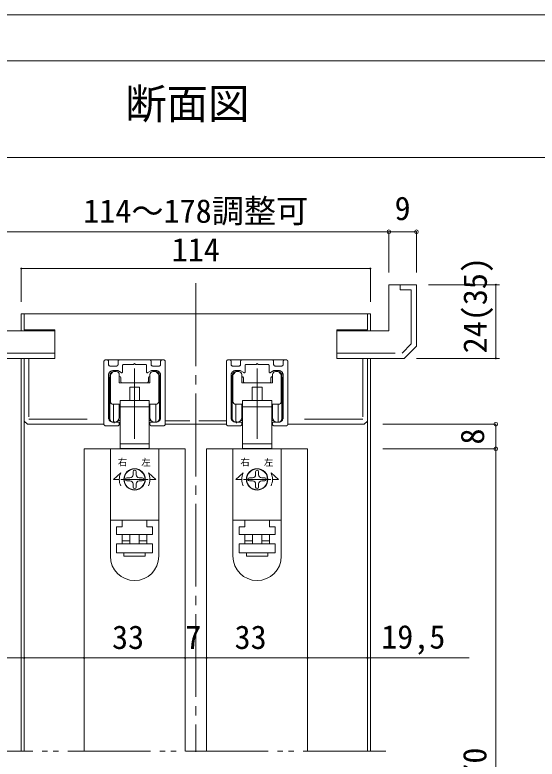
# Model space of a CAD drawing. Units: millimetres on the paper, enlarged 10 times, with parts at other scales. Extents: x -2000 to 2000, y -1385 to 1385.
# Drawn here: x -982 to -414, y 575 to 1385 of the extents above; entities that cross this region are included whole.
import ezdxf
from ezdxf.enums import TextEntityAlignment as Align

# ---------------------------------------------------------------- set-up
doc = ezdxf.new("R2010")
doc.units = ezdxf.units.MM
doc.header["$LTSCALE"] = 10
doc.header["$PDMODE"] = 32
doc.header["$PDSIZE"] = 4
for name, pattern in [('CHAIN2', [12, 9, -1, 1, -1]), ('DASHED3', [4, 3, -1]), ('DOUBLE_CHAIN2', [12.8, 9, -1, 0.6, -0.6, 0.6, -1]), ('USER2', [9.525, 6.35, -3.175]), ('USER3', [31.75, 15.875, -3.175, 3.175, -3.175, 3.175, -3.175]), ('USER4', [50.8, 31.75, -6.35, 6.35, -6.35])]:
    doc.linetypes.add(name, pattern=pattern)
doc.layers.add('1-1_0', color=7, linetype='Continuous', lineweight=20)
doc.layers.add('2-0_18', color=7, linetype='Continuous', lineweight=20)
doc.styles.add('ＭＳ ゴシック', font='')
doc.styles.get('ＭＳ ゴシック').set_extended_font_data('MS Gothic')

msp = doc.modelspace()

# ---------------------------------------------------------------- linework, layer by layer
at = {"layer": '1-1_0'}
for p, q in [((-1950, 1335), (380, 1335)), ((-1950, 1335), (380, 1335)), ((-1950, 1230), (380, 1230)), ((-1950, 1230), (380, 1230))]:
    msp.add_line(p, q, dxfattribs=at)
msp.add_lwpolyline([(2000, -1385), (2000, 1385), (-2000, 1385), (-2000, -1385)], dxfattribs=at)
at = {"layer": '2-0_18', "color": 4, "lineweight": 9}
for p, q in [((-575, 1149.07), (-545, 1149.07)), ((-545, 1104.71), (-545, 1149.07)), ((-595, 1072.71), (-595, 1109.13)), ((-531.67, 1091.38), (-454.42, 1091.38)), ((-458.59, 1011.38), (-458.59, 1091.38)), ((-545, 1011.38), (-454.42, 1011.38)), ((-458.59, 939.71), (-581.67, 939.71)), ((-458.59, 939.71), (-458.59, 913.04)), ((-458.59, 913.04), (-581.67, 913.04)), ((-458.59, 149.22), (-458.59, 913.04)), ((-971.67, 685.45), (-1059.74, 685.45)), ((-906.67, 685.45), (-971.67, 685.45)), ((-906.67, 685.45), (-796.67, 685.45)), ((-796.67, 685.45), (-773.33, 685.45)), ((-773.33, 685.45), (-663.33, 685.45))]:
    msp.add_line(p, q, dxfattribs=at)
at = {"layer": '2-0_18', "color": 4, "linetype": 'CHAIN2', "lineweight": 9}
msp.add_line((-785, 1093.04), (-785, 583.33), dxfattribs=at)
at = {"layer": '2-0_18'}
for p, q in [((-575, 1041.38), (-575, 1091.38)), ((-545, 1091.38), (-575, 1091.38)), ((-545, 1024.71), (-545, 1091.38)), ((-975, 1059.71), (-971.67, 1059.71)), ((-975, 1059.71), (-975, 1041.38)), ((-598.33, 1059.71), (-971.67, 1059.71)), ((-971.67, 1059.71), (-971.67, 1042.38)), ((-971.67, 1059.71), (-971.67, 1042.38)), ((-598.33, 1042.38), (-598.33, 1059.71)), ((-598.33, 1059.71), (-595, 1059.71)), ((-598.33, 1059.71), (-598.33, 1042.38)), ((-595, 1059.71), (-595, 1041.38)), ((-938.33, 1041.38), (-995, 1041.38)), ((-938.33, 1042.38), (-971.67, 1042.38)), ((-938.33, 1042.38), (-938.33, 1011.38)), ((-938.33, 1041.38), (-938.33, 1011.38)), ((-598.33, 1042.38), (-631.67, 1042.38)), ((-631.67, 1042.38), (-631.67, 1011.38)), ((-631.67, 1041.38), (-575, 1041.38)), ((-631.67, 1041.38), (-631.67, 1011.38)), ((-558.33, 1011.38), (-545, 1024.71)), ((-938.33, 1011.38), (-1011.67, 1011.38)), ((-975, 1011.38), (-975, 584.22)), ((-938.33, 1011.38), (-971.67, 1011.38)), ((-971.67, 1011.38), (-971.67, 943.04)), ((-971.67, 1011.38), (-971.67, 584.22)), ((-885, 939.71), (-885, 1008.04)), ((-883.33, 1009.71), (-821.67, 1009.71)), ((-818.33, 1008.04), (-818.33, 939.71)), ((-751.67, 939.71), (-751.67, 1008.04)), ((-750, 1009.71), (-688.33, 1009.71)), ((-685, 1008.04), (-685, 939.71)), ((-598.33, 1011.38), (-631.67, 1011.38)), ((-631.67, 1011.38), (-558.33, 1011.38)), ((-598.33, 943.04), (-598.33, 1011.38)), ((-598.33, 1011.38), (-598.33, 584.22)), ((-595, 1011.38), (-595, 584.22)), ((-545, 1011.38), (-458.59, 1011.38)), ((-875.16, 996.55), (-877.51, 994.2)), ((-873.98, 997.04), (-871.67, 997.04)), ((-831.67, 997.04), (-829.36, 997.04)), ((-828.18, 996.55), (-825.82, 994.2)), ((-741.82, 996.55), (-744.18, 994.2)), ((-740.64, 997.04), (-738.33, 997.04)), ((-698.33, 997.04), (-696.02, 997.04)), ((-694.85, 996.55), (-692.49, 994.2)), ((-879, 990.04), (-879, 945.38)), ((-878, 993.02), (-878, 964.71)), ((-868.33, 984.71), (-868.33, 993.71)), ((-866.67, 990.04), (-866.67, 986.38)), ((-836.67, 990.04), (-836.67, 986.38)), ((-835, 993.71), (-835, 984.71)), ((-825.33, 993.02), (-825.33, 964.71)), ((-824.33, 990.04), (-824.33, 945.38)), ((-745.67, 990.04), (-745.67, 945.38)), ((-744.67, 993.02), (-744.67, 964.71)), ((-735, 984.71), (-735, 993.71)), ((-733.33, 990.04), (-733.33, 986.38)), ((-703.33, 990.04), (-703.33, 986.38)), ((-701.67, 993.71), (-701.67, 984.71)), ((-692, 993.02), (-692, 964.71)), ((-691, 990.04), (-691, 945.38)), ((-835, 984.71), (-868.33, 984.71)), ((-857, 980.04), (-857, 965.38)), ((-846.33, 980.04), (-857, 980.04)), ((-846.33, 965.38), (-846.33, 980.04)), ((-701.67, 984.71), (-735, 984.71)), ((-723.67, 980.04), (-723.67, 965.38)), ((-713, 980.04), (-723.67, 980.04)), ((-713, 965.38), (-713, 980.04)), ((-835.81, 958.71), (-835.81, 965.38)), ((-702.47, 958.71), (-702.47, 965.38)), ((-868.33, 961.38), (-874.67, 961.38)), ((-867.52, 958.71), (-835.81, 958.71)), ((-867.52, 958.71), (-867.52, 918.38)), ((-835.81, 918.38), (-835.81, 958.71)), ((-835, 961.38), (-828.67, 961.38)), ((-735, 961.38), (-741.33, 961.38)), ((-734.19, 958.71), (-702.47, 958.71)), ((-734.19, 958.71), (-734.19, 918.38)), ((-702.47, 918.38), (-702.47, 958.71)), ((-701.67, 961.38), (-695.33, 961.38)), ((-968.33, 939.71), (-971.67, 943.04)), ((-968.33, 939.71), (-885, 939.71)), ((-966.59, 945.19), (-966.67, 945.27)), ((-869.61, 943.71), (-867.52, 943.71)), ((-835.81, 943.71), (-833.72, 943.71)), ((-818.33, 939.71), (-751.67, 939.71)), ((-736.27, 943.71), (-734.19, 943.71)), ((-702.47, 943.71), (-700.39, 943.71)), ((-685, 939.71), (-645, 939.71)), ((-648.33, 939.71), (-601.67, 939.71)), ((-603.41, 945.19), (-603.33, 945.27)), ((-601.67, 939.71), (-598.33, 943.04)), ((-971.67, 934.71), (-971.67, 714.54)), ((-598.33, 934.71), (-598.33, 714.54)), ((-835.81, 913.38), (-835.81, 918.38)), ((-702.47, 913.38), (-702.47, 918.38)), ((-906.67, 913.04), (-906.67, 584.22)), ((-796.67, 913.04), (-906.67, 913.04)), ((-867.52, 913.38), (-835.81, 913.38)), ((-864.97, 913.38), (-864.97, 913.04)), ((-838.31, 913.04), (-838.31, 913.38)), ((-796.67, 913.04), (-796.67, 584.22)), ((-773.33, 913.04), (-773.33, 584.22)), ((-663.33, 913.04), (-773.33, 913.04)), ((-734.19, 913.38), (-702.47, 913.38)), ((-731.64, 913.38), (-731.64, 913.04)), ((-704.97, 913.04), (-704.97, 913.38)), ((-663.33, 913.04), (-663.33, 584.22)), ((-906.67, 838.95), (-906.67, 714.54)), ((-878, 796.04), (-878, 835.38)), ((-825.33, 796.04), (-825.33, 835.38)), ((-744.67, 796.04), (-744.67, 835.38)), ((-692, 796.04), (-692, 835.38)), ((-663.33, 838.95), (-663.33, 714.54)), ((-906.67, 800.27), (-906.67, 714.54)), ((-796.67, 800.27), (-796.67, 714.54)), ((-796.67, 800.27), (-796.67, 714.54)), ((-773.33, 800.27), (-773.33, 714.54)), ((-773.33, 800.27), (-773.33, 714.54)), ((-663.33, 800.27), (-663.33, 714.54))]:
    msp.add_line(p, q, dxfattribs=at)
at = {"layer": '2-0_18', "linetype": 'USER2'}
for p, q in [((-550.56, 1027.01), (-550.56, 1085.82)), ((-560.63, 1016.93), (-550.56, 1027.01)), ((-938.33, 1016.93), (-1009.37, 1016.93)), ((-631.67, 1016.93), (-560.63, 1016.93)), ((-966.67, 1011.3), (-966.67, 945.27)), ((-603.33, 1011.3), (-603.33, 945.27)), ((-966.59, 945.19), (-885.01, 945.35)), ((-603.41, 945.19), (-684.99, 945.35))]:
    msp.add_line(p, q, dxfattribs=at)
at = {"layer": '2-0_18', "color": 6, "linetype": 'USER3', "lineweight": 18}
for p, q in [((-883.33, 1009.71), (-881.67, 1009.71)), ((-880, 1008.04), (-880, 1004.71)), ((-869.67, 1004.71), (-869.67, 1008.04)), ((-833.67, 1008.04), (-833.67, 1004.71)), ((-823.33, 1004.71), (-823.33, 1008.04)), ((-821.67, 1009.71), (-820, 1009.71)), ((-750, 1009.71), (-748.33, 1009.71)), ((-746.67, 1008.04), (-746.67, 1004.71)), ((-736.33, 1004.71), (-736.33, 1008.04)), ((-700.33, 1008.04), (-700.33, 1004.71)), ((-690, 1004.71), (-690, 1008.04)), ((-688.33, 1009.71), (-686.67, 1009.71)), ((-878.33, 1003.04), (-871.33, 1003.04)), ((-864.67, 996.7), (-864.67, 1003.71)), ((-838.67, 1003.71), (-838.67, 996.7)), ((-832, 1003.04), (-825, 1003.04)), ((-745, 1003.04), (-738, 1003.04)), ((-731.33, 996.7), (-731.33, 1003.71)), ((-705.33, 1003.71), (-705.33, 996.7)), ((-698.67, 1003.04), (-691.67, 1003.04)), ((-880, 993.04), (-880, 947.04)), ((-823.33, 947.04), (-823.33, 993.04)), ((-746.67, 993.04), (-746.67, 947.04)), ((-690, 947.04), (-690, 993.04)), ((-875, 942.04), (-869.33, 942.04)), ((-868.33, 941.04), (-868.33, 939.71)), ((-835, 939.71), (-835, 941.04)), ((-834, 942.04), (-828.33, 942.04)), ((-741.67, 942.04), (-736, 942.04)), ((-735, 941.04), (-735, 939.71)), ((-701.67, 939.71), (-701.67, 941.04)), ((-700.67, 942.04), (-695, 942.04)), ((-870, 938.04), (-883.33, 938.04)), ((-820, 938.04), (-833.33, 938.04)), ((-736.67, 938.04), (-750, 938.04)), ((-686.67, 938.04), (-700, 938.04))]:
    msp.add_line(p, q, dxfattribs=at)
at = {"layer": '2-0_18', "color": 3, "linetype": 'USER4', "lineweight": 18}
for p, q in [((-851.67, 1000.44), (-851.67, 923.78)), ((-718.33, 1000.44), (-718.33, 923.78))]:
    msp.add_line(p, q, dxfattribs=at)
at = {"layer": '2-0_18', "lineweight": 18}
for p, q in [((-878.67, 946.04), (-878.67, 992.71)), ((-824.67, 946.04), (-824.67, 992.71)), ((-745.33, 946.04), (-745.33, 992.71)), ((-691.33, 946.04), (-691.33, 992.71)), ((-874.68, 942.04), (-874.66, 961.38)), ((-868.33, 947.04), (-868.33, 961.38)), ((-868.33, 957.71), (-867.52, 957.71)), ((-835, 957.71), (-835.81, 957.71)), ((-835, 947.04), (-835, 961.38)), ((-828.65, 942.04), (-828.67, 961.38)), ((-741.35, 942.04), (-741.33, 961.38)), ((-735, 947.04), (-735, 961.38)), ((-735, 957.71), (-734.19, 957.71)), ((-701.67, 957.71), (-702.47, 957.71)), ((-701.67, 947.04), (-701.67, 961.38)), ((-695.32, 942.04), (-695.33, 961.38)), ((-874.67, 942.04), (-873.33, 942.04)), ((-828.67, 942.04), (-830, 942.04)), ((-741.33, 942.04), (-740, 942.04)), ((-695.33, 942.04), (-696.67, 942.04)), ((-878, 913.04), (-878, 835.38)), ((-825.33, 913.04), (-878, 913.04)), ((-825.33, 913.04), (-825.33, 835.38)), ((-744.67, 913.04), (-744.67, 835.38)), ((-692, 913.04), (-744.67, 913.04)), ((-692, 913.04), (-692, 835.38)), ((-874.76, 879.71), (-866.79, 886.71)), ((-853.33, 888.04), (-853.33, 884.71)), ((-850, 884.71), (-850, 888.04)), ((-828.57, 879.71), (-836.54, 886.71)), ((-741.43, 879.71), (-733.46, 886.71)), ((-720, 888.04), (-720, 884.71)), ((-716.67, 884.71), (-716.67, 888.04)), ((-695.24, 879.71), (-703.21, 886.71)), ((-874.76, 879.71), (-868.33, 879.71)), ((-866.56, 879.71), (-836.78, 879.71)), ((-856.67, 881.38), (-860, 881.38)), ((-860, 878.04), (-856.67, 878.04)), ((-853.33, 874.71), (-853.33, 871.38)), ((-850, 871.38), (-850, 874.71)), ((-843.33, 881.38), (-846.67, 881.38)), ((-846.67, 878.04), (-843.33, 878.04)), ((-828.57, 879.71), (-835, 879.71)), ((-741.43, 879.71), (-735, 879.71)), ((-733.22, 879.71), (-703.44, 879.71)), ((-723.33, 881.38), (-726.67, 881.38)), ((-726.67, 878.04), (-723.33, 878.04)), ((-720, 874.71), (-720, 871.38)), ((-716.67, 871.38), (-716.67, 874.71)), ((-710, 881.38), (-713.33, 881.38)), ((-713.33, 878.04), (-710, 878.04)), ((-695.24, 879.71), (-701.67, 879.71)), ((-825.33, 835.38), (-878, 835.38)), ((-865, 828.04), (-865, 835.38)), ((-838.33, 835.38), (-838.33, 828.04)), ((-692, 835.38), (-744.67, 835.38)), ((-731.67, 828.04), (-731.67, 835.38)), ((-705, 835.38), (-705, 828.04)), ((-865, 828.04), (-871.33, 828.04)), ((-871.33, 828.04), (-871.33, 826.38)), ((-832, 828.04), (-838.33, 828.04)), ((-832, 826.38), (-832, 828.04)), ((-832, 826.38), (-832, 819.71)), ((-731.67, 828.04), (-738, 828.04)), ((-738, 828.04), (-738, 826.38)), ((-698.67, 828.04), (-705, 828.04)), ((-698.67, 826.38), (-698.67, 828.04)), ((-698.67, 826.38), (-698.67, 819.71)), ((-865, 813.04), (-865, 819.71)), ((-856.67, 819.71), (-856.67, 809.71)), ((-846.67, 819.71), (-846.67, 809.71)), ((-838.33, 819.71), (-838.33, 813.04)), ((-731.67, 813.04), (-731.67, 819.71)), ((-723.33, 819.71), (-723.33, 809.71)), ((-713.33, 819.71), (-713.33, 809.71)), ((-705, 819.71), (-705, 813.04)), ((-871.33, 799.71), (-871.33, 809.71)), ((-871.33, 809.71), (-832, 809.71)), ((-865, 813.04), (-856.67, 813.04)), ((-865, 809.71), (-865, 813.04)), ((-738, 799.71), (-738, 809.71)), ((-738, 809.71), (-698.67, 809.71)), ((-731.67, 813.04), (-723.33, 813.04)), ((-731.67, 809.71), (-731.67, 813.04)), ((-863.33, 799.71), (-863.33, 796.38)), ((-730, 799.71), (-730, 796.38))]:
    msp.add_line(p, q, dxfattribs=at)
at = {"layer": '2-0_18', "color": 2, "lineweight": 18}
for p, q in [((-874.01, 942.84), (-874.01, 940.9)), ((-740.68, 942.84), (-740.68, 940.9))]:
    msp.add_line(p, q, dxfattribs=at)
at = {"layer": '2-0_18', "linetype": 'DASHED3'}
msp.add_line((-751.67, 943.45), (-818.33, 943.45), dxfattribs=at)
at = {"layer": '2-0_18', "linetype": 'DOUBLE_CHAIN2'}
msp.add_line((-578.33, 584.22), (-991.67, 584.22), dxfattribs=at)
at = {"layer": '2-0_18', "color": 4, "lineweight": 9}
for points in [[(-995, 1149.07), (-575, 1149.07), (-575, 1104.71)], [(-975, 1072.71), (-975, 1109.13), (-595, 1109.13)], [(-663.33, 685.45), (-598.33, 685.45), (-487.66, 685.45)]]:
    msp.add_lwpolyline(points, dxfattribs=at)
at = {"layer": '2-0_18', "linetype": 'USER2'}
msp.add_lwpolyline([(-550.56, 1085.82), (-562.78, 1085.82), (-562.78, 1091.38)], dxfattribs=at)
at = {"layer": '2-0_18', "color": 6, "linetype": 'USER3', "lineweight": 18}
for points in [[(-868, 1009.71), (-851.67, 1009.71), (-835.33, 1009.71)], [(-863.67, 1004.71), (-852.67, 1004.71), (-851.67, 1005.71), (-850.67, 1004.71), (-839.67, 1004.71)], [(-734.67, 1009.71), (-718.33, 1009.71), (-702, 1009.71)], [(-730.33, 1004.71), (-719.33, 1004.71), (-718.33, 1005.71), (-717.33, 1004.71), (-706.33, 1004.71)], [(-866.17, 995.83), (-870, 998.04), (-875, 998.04)], [(-828.33, 998.04), (-833.33, 998.04), (-837.17, 995.83)], [(-732.83, 995.83), (-736.67, 998.04), (-741.67, 998.04)], [(-695, 998.04), (-700, 998.04), (-703.83, 995.83)]]:
    msp.add_lwpolyline(points, dxfattribs=at)
at = {"layer": '2-0_18'}
for points in [[(-867.52, 958.71), (-867.52, 965.38), (-835.81, 965.38)], [(-734.19, 958.71), (-734.19, 965.38), (-702.47, 965.38)], [(-867.52, 913.38), (-867.52, 918.38), (-835.81, 918.38)], [(-734.19, 913.38), (-734.19, 918.38), (-702.47, 918.38)]]:
    msp.add_lwpolyline(points, dxfattribs=at)
at = {"layer": '2-0_18', "lineweight": 18}
for points in [[(-832, 819.71), (-871.33, 819.71), (-871.33, 826.38)], [(-698.67, 819.71), (-738, 819.71), (-738, 826.38)], [(-832, 809.71), (-832, 799.71), (-871.33, 799.71)], [(-846.67, 813.04), (-838.33, 813.04), (-838.33, 809.71)], [(-698.67, 809.71), (-698.67, 799.71), (-738, 799.71)], [(-713.33, 813.04), (-705, 813.04), (-705, 809.71)], [(-840, 799.71), (-840, 796.38), (-863.33, 796.38)], [(-706.67, 799.71), (-706.67, 796.38), (-730, 796.38)]]:
    msp.add_lwpolyline(points, dxfattribs=at)
for centre, radius in [((-851.67, 879.71), 11.67), ((-851.67, 879.71), 11.33), ((-718.33, 879.71), 11.67), ((-718.33, 879.71), 11.33)]:
    msp.add_circle(centre, radius, dxfattribs=at)
at = {"layer": '2-0_18', "color": 4, "lineweight": 9}
for centre, start, end in [((-975, 1109.13), 0, 180), ((-975, 1109.13), 180, 0), ((-595, 1109.13), 0, 180), ((-595, 1109.13), 180, 0), ((-458.59, 1091.38), 90, 270), ((-458.59, 1091.38), 270, 90), ((-458.59, 1011.38), 90, 270), ((-458.59, 1011.38), 90, 270), ((-458.59, 1011.38), 270, 90), ((-458.59, 1011.38), 270, 90), ((-971.67, 685.45), 0, 180), ((-971.67, 685.45), 180, 0), ((-906.67, 685.45), 0, 180), ((-906.67, 685.45), 0, 180), ((-906.67, 685.45), 180, 0), ((-906.67, 685.45), 180, 0), ((-796.67, 685.45), 0, 180), ((-796.67, 685.45), 0, 180), ((-796.67, 685.45), 180, 0), ((-796.67, 685.45), 180, 0), ((-773.33, 685.45), 0, 180), ((-773.33, 685.45), 0, 180), ((-773.33, 685.45), 180, 0), ((-773.33, 685.45), 180, 0), ((-663.33, 685.45), 0, 180), ((-663.33, 685.45), 0, 180), ((-663.33, 685.45), 180, 0), ((-663.33, 685.45), 180, 0), ((-598.33, 685.45), 0, 180), ((-598.33, 685.45), 180, 0)]:
    msp.add_arc(centre, 0.521, start, end, dxfattribs=at)
at = {"layer": '2-0_18', "color": 6, "linetype": 'USER3', "lineweight": 18}
for centre, radius, start, end in [((-883.33, 1008.04), 1.67, 90, 180), ((-881.67, 1008.04), 1.67, 360, 90), ((-878.33, 1004.71), 1.67, 180, 270), ((-871.33, 1004.71), 1.67, 270, 0), ((-868, 1008.04), 1.67, 90, 180), ((-863.67, 1003.71), 1, 90, 180), ((-839.67, 1003.71), 1, 0, 90), ((-835.33, 1008.04), 1.67, 360, 90), ((-832, 1004.71), 1.67, 180, 270), ((-825, 1004.71), 1.67, 270, 0), ((-821.67, 1008.04), 1.67, 90, 180), ((-820, 1008.04), 1.67, 360, 90), ((-750, 1008.04), 1.67, 90, 180), ((-748.33, 1008.04), 1.67, 360, 90), ((-745, 1004.71), 1.67, 180, 270), ((-738, 1004.71), 1.67, 270, 0), ((-734.67, 1008.04), 1.67, 90, 180), ((-730.33, 1003.71), 1, 90, 180), ((-706.33, 1003.71), 1, 0, 90), ((-702, 1008.04), 1.67, 360, 90), ((-698.67, 1004.71), 1.67, 180, 270), ((-691.67, 1004.71), 1.67, 270, 0), ((-688.33, 1008.04), 1.67, 90, 180), ((-686.67, 1008.04), 1.67, 360, 90), ((-875, 993.04), 5, 90, 180), ((-865.67, 996.7), 1, 240, 0), ((-837.67, 996.7), 1, 180, 300), ((-828.33, 993.04), 5, 0, 90), ((-741.67, 993.04), 5, 90, 180), ((-732.33, 996.7), 1, 240, 0), ((-704.33, 996.7), 1, 180, 300), ((-695, 993.04), 5, 0, 90), ((-883.33, 939.71), 1.67, 180, 270), ((-875, 947.04), 5, 180, 270), ((-870, 939.71), 1.67, 270, 0), ((-869.33, 941.04), 1, 360, 90), ((-834, 941.04), 1, 90, 180), ((-833.33, 939.71), 1.67, 180, 270), ((-828.33, 947.04), 5, 270, 0), ((-820, 939.71), 1.67, 270, 0), ((-750, 939.71), 1.67, 180, 270), ((-741.67, 947.04), 5, 180, 270), ((-736.67, 939.71), 1.67, 270, 0), ((-736, 941.04), 1, 360, 90), ((-700.67, 941.04), 1, 90, 180), ((-700, 939.71), 1.67, 180, 270), ((-695, 947.04), 5, 270, 0), ((-686.67, 939.71), 1.67, 270, 0)]:
    msp.add_arc(centre, radius, start, end, dxfattribs=at)
at = {"layer": '2-0_18', "lineweight": 18}
for centre, radius, start, end in [((-874.67, 992.71), 4, 94.64843, 180), ((-828.67, 992.71), 4, 0, 85.35157), ((-741.33, 992.71), 4, 94.64843, 180), ((-695.33, 992.71), 4, 0, 85.35157), ((-874.67, 946.04), 4, 180, 270), ((-873.33, 947.04), 5, 270, 0), ((-830, 947.04), 5, 180, 270), ((-828.67, 946.04), 4, 270, 0), ((-741.33, 946.04), 4, 180, 270), ((-740, 947.04), 5, 270, 0), ((-696.67, 947.04), 5, 180, 270), ((-695.33, 946.04), 4, 270, 0), ((-851.67, 879.71), 16.67, 155.16542, 204.83459), ((-856.67, 884.71), 3.33, 270, 0), ((-851.67, 888.04), 1.67, 90, 180), ((-851.67, 888.04), 1.67, 0, 90), ((-846.67, 884.71), 3.33, 180, 270), ((-851.67, 879.71), 16.67, 335.16541, 24.83458), ((-718.33, 879.71), 16.67, 155.16542, 204.83459), ((-723.33, 884.71), 3.33, 270, 0), ((-718.33, 888.04), 1.67, 90, 180), ((-718.33, 888.04), 1.67, 0, 90), ((-713.33, 884.71), 3.33, 180, 270), ((-718.33, 879.71), 16.67, 335.16541, 24.83458), ((-860, 879.71), 1.67, 90, 180), ((-860, 879.71), 1.67, 180, 270), ((-856.67, 874.71), 3.33, 0, 90), ((-846.67, 874.71), 3.33, 90, 180), ((-843.33, 879.71), 1.67, 0, 90), ((-843.33, 879.71), 1.67, 270, 0), ((-726.67, 879.71), 1.67, 90, 180), ((-726.67, 879.71), 1.67, 180, 270), ((-723.33, 874.71), 3.33, 0, 90), ((-713.33, 874.71), 3.33, 90, 180), ((-710, 879.71), 1.67, 0, 90), ((-710, 879.71), 1.67, 270, 0), ((-851.67, 871.38), 1.67, 180, 270), ((-851.67, 871.38), 1.67, 270, 0), ((-718.33, 871.38), 1.67, 180, 270), ((-718.33, 871.38), 1.67, 270, 0)]:
    msp.add_arc(centre, radius, start, end, dxfattribs=at)
at = {"layer": '2-0_18'}
for centre, radius, start, end in [((-873.98, 995.38), 1.67, 90, 135), ((-871.67, 993.71), 3.33, 360, 90), ((-831.67, 993.71), 3.33, 90, 180), ((-829.36, 995.38), 1.67, 45, 90), ((-740.64, 995.38), 1.67, 90, 135), ((-738.33, 993.71), 3.33, 360, 90), ((-698.33, 993.71), 3.33, 90, 180), ((-696.02, 995.38), 1.67, 45, 90), ((-877.33, 990.04), 1.67, 143.10953, 180), ((-876.33, 993.02), 1.67, 135, 180), ((-868.33, 990.04), 1.67, 360, 90), ((-835, 990.04), 1.67, 90, 180), ((-827, 993.02), 1.67, 0, 45), ((-826, 990.04), 1.67, 0, 36.78801), ((-744, 990.04), 1.67, 143.10953, 180), ((-743, 993.02), 1.67, 135, 180), ((-735, 990.04), 1.67, 360, 90), ((-701.67, 990.04), 1.67, 90, 180), ((-693.67, 993.02), 1.67, 0, 45), ((-692.67, 990.04), 1.67, 0, 36.78801), ((-865, 986.38), 1.67, 180, 270), ((-838.33, 986.38), 1.67, 270, 0), ((-731.67, 986.38), 1.67, 180, 270), ((-705, 986.38), 1.67, 270, 0), ((-874.67, 964.71), 3.33, 180, 270), ((-828.67, 964.71), 3.33, 270, 360), ((-741.33, 964.71), 3.33, 180, 270), ((-695.33, 964.71), 3.33, 270, 360), ((-868.33, 958.04), 3.33, 75.95044, 90), ((-835, 958.04), 3.33, 90, 104.0179), ((-735, 958.04), 3.33, 75.95044, 90), ((-701.67, 958.04), 3.33, 90, 104.0179), ((-877.33, 945.38), 1.67, 180, 245.90184), ((-826, 945.38), 1.67, 294.19339, 360), ((-744, 945.38), 1.67, 180, 245.90184), ((-692.67, 945.38), 1.67, 294.19339, 360), ((-851.67, 796.04), 26.33, 180, 0), ((-718.33, 796.04), 26.33, 180, 0)]:
    msp.add_arc(centre, radius, start, end, dxfattribs=at)
at = {"layer": '2-0_18', "color": 4}
for p in [(-575, 1149.07), (-545, 1149.07), (-458.59, 939.71), (-458.59, 913.04)]:
    msp.add_point(p, dxfattribs=at)

# ---------------------------------------------------------------- texts
at = {"layer": '1-1_0', "style": 'ＭＳ ゴシック'}
msp.add_text('断面図', height=32.99, dxfattribs=at).set_placement((-861.74, 1261.98), align=Align.BOTTOM_LEFT)
at = {"layer": '2-0_18', "style": 'ＭＳ ゴシック'}
for s, height, p in [('114～178調整可', 25.66, (-907.5, 1151.15)), ('9', 25.66, (-568.75, 1154.07)), ('114', 25.66, (-811.25, 1109.13)), ('右', 7.33, (-869.9, 892.58)), ('左', 7.33, (-844.31, 892.37)), ('右', 7.33, (-736.57, 892.58)), ('左', 7.33, (-710.97, 892.37)), ('33', 25.66, (-876.22, 687.54)), ('33', 25.66, (-742.89, 687.54)), ('19,5', 25.66, (-583.3, 687.96)), ('7', 25.66, (-796.39, 687.54))]:
    msp.add_text(s, height=height, dxfattribs=at).set_placement(p, align=Align.BOTTOM_LEFT)
for s, p in [('24(35)', (-460.67, 1016.82)), ('8', (-463.59, 917.63)), ('DH:1,970', (-461.09, 448.36))]:
    msp.add_text(s, height=25.66, rotation=90, dxfattribs=at).set_placement(p, align=Align.BOTTOM_LEFT)

doc.saveas('drawing.dxf')
